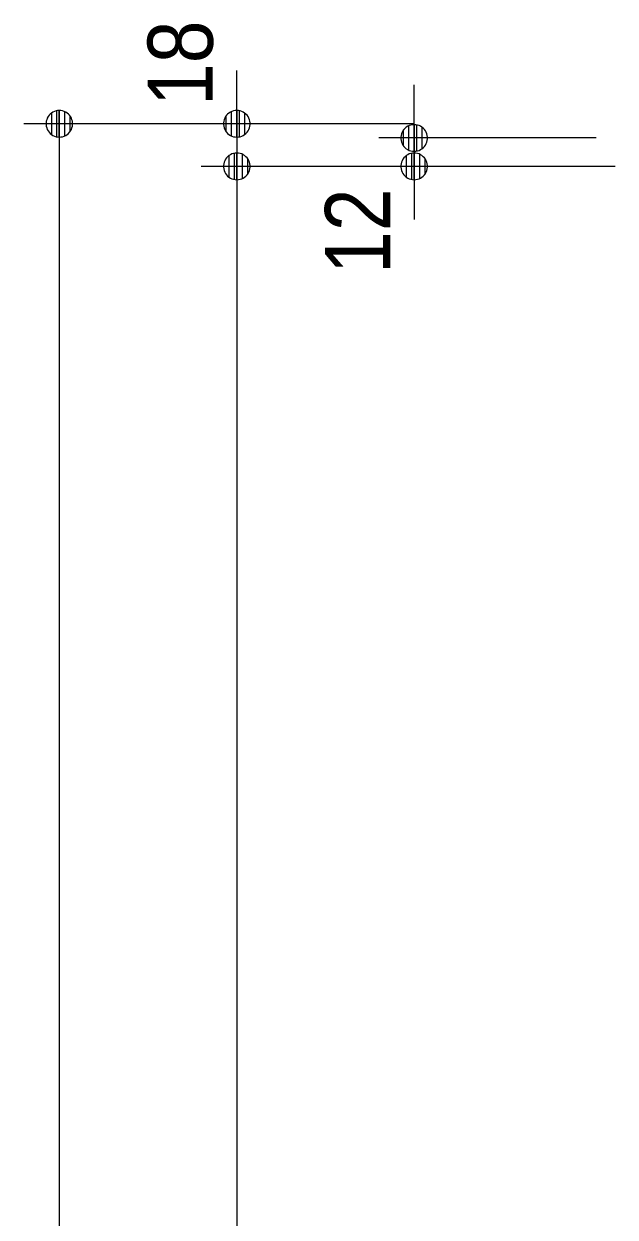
# Model space of a CAD drawing. Units: millimetres, scale not verified. Extents: x -4547 to 4547, y -2284 to 2284.
# Drawn here: x 105 to 355, y 242 to 746 of the extents above; entities that cross this region are included whole.
import ezdxf
from ezdxf.enums import TextEntityAlignment as Align

# ---------------------------------------------------------------- set-up
doc = ezdxf.new("R2010")
doc.units = ezdxf.units.MM
doc.header["$LTSCALE"] = 20
for name, color, linetype, lineweight in [('0-1_2寸法-2', 7, 'Continuous', 9), ('0-2_0', 7, 'Continuous', 9), ('0-3_2寸法-1', 7, 'Continuous', 9)]:
    doc.layers.add(name, color=color, linetype=linetype, lineweight=lineweight)
doc.styles.add('ＭＳ Ｐゴシック', font='')
doc.styles.get('ＭＳ Ｐゴシック').set_extended_font_data('MS PGothic')

# ---------------------------------------------------------------- blocks, each defined once
blk = doc.blocks.new('_Dot')
at = {"layer": '0-2_0'}
for p, q in [((-10, 0), (-20, 0)), ((9.78, 2), (-9.78, 2)), ((7.99, 6), (-7.99, 6)), ((9.16, -3.98), (-9.16, -3.98)), ((6, -7.98), (-6, -7.98))]:
    blk.add_line(p, q, dxfattribs=at)
for points in [[(10, 0), (9.92, 1.25), (9.69, 2.49), (9.3, 3.68), (8.76, 4.82), (8.09, 5.88), (7.29, 6.85), (6.37, 7.71), (5.36, 8.44), (4.26, 9.05), (3.09, 9.51), (1.87, 9.82), (0.63, 9.98), (-0.63, 9.98), (-1.87, 9.82), (-3.09, 9.51), (-4.26, 9.05), (-5.36, 8.44), (-6.37, 7.71), (-7.29, 6.85), (-8.09, 5.88), (-8.76, 4.82), (-9.3, 3.68), (-9.69, 2.49), (-9.92, 1.25), (-10, 0), (0, 0)], [(-10, 0), (-9.92, -1.25), (-9.69, -2.49), (-9.3, -3.68), (-8.76, -4.82), (-8.09, -5.88), (-7.29, -6.85), (-6.37, -7.71), (-5.36, -8.44), (-4.26, -9.05), (-3.09, -9.51), (-1.87, -9.82), (-0.63, -9.98), (0.63, -9.98), (1.87, -9.82), (3.09, -9.51), (4.26, -9.05), (5.36, -8.44), (6.37, -7.71), (7.29, -6.85), (8.09, -5.88), (8.76, -4.82), (9.3, -3.68), (9.69, -2.49), (9.92, -1.25), (10, 0), (0, 0)]]:
    blk.add_lwpolyline(points, close=True, dxfattribs=at)

msp = doc.modelspace()

# ---------------------------------------------------------------- linework, layer by layer
at = {"layer": '0-1_2寸法-2'}
for p, q in [((195.31, 715.26), (195.31, 726.51)), ((270.31, 709.26), (270.31, 720.51)), ((270.22, 704), (180.31, 704)), ((195.31, 704), (195.31, 686)), ((347.31, 698), (255.31, 698)), ((270.31, 698), (270.31, 686)), ((255.31, 686), (180.31, 686)), ((355.31, 686), (255.31, 686)), ((195.31, 674.74), (195.31, 663.49)), ((270.31, 674.74), (270.31, 663.49))]:
    msp.add_line(p, q, dxfattribs=at)
at = {"layer": '0-3_2寸法-1'}
for p, q in [((180.31, 704), (105.27, 704)), ((120.27, 692.74), (120.27, -1634.74)), ((255.31, 686), (180.31, 686)), ((195.31, 674.74), (195.31, -1620.74))]:
    msp.add_line(p, q, dxfattribs=at)

# ---------------------------------------------------------------- block references
at = {"layer": '0-1_2寸法-2', "xscale": 0.5627563, "yscale": 0.5627563}
for p, rotation in [((195.31, 704), 270), ((270.31, 698), 270), ((195.31, 686), 90), ((270.31, 686), 90)]:
    msp.add_blockref('_Dot', p, dxfattribs=dict(at, rotation=rotation))
at = {"layer": '0-3_2寸法-1', "xscale": 0.5627563, "yscale": 0.5627563, "rotation": 90}
for p in [(120.27, 704), (195.31, 686)]:
    msp.add_blockref('_Dot', p, dxfattribs=at)

# ---------------------------------------------------------------- texts
at = {"layer": '0-1_2寸法-2', "style": 'ＭＳ Ｐゴシック', "width": 0.9}
for s, p in [('18', (193.45, 711.54)), ('12', (268.45, 640.55))]:
    msp.add_text(s, height=27.57, rotation=90, dxfattribs=at).set_placement(p, align=Align.BOTTOM_LEFT)

doc.saveas('drawing.dxf')
